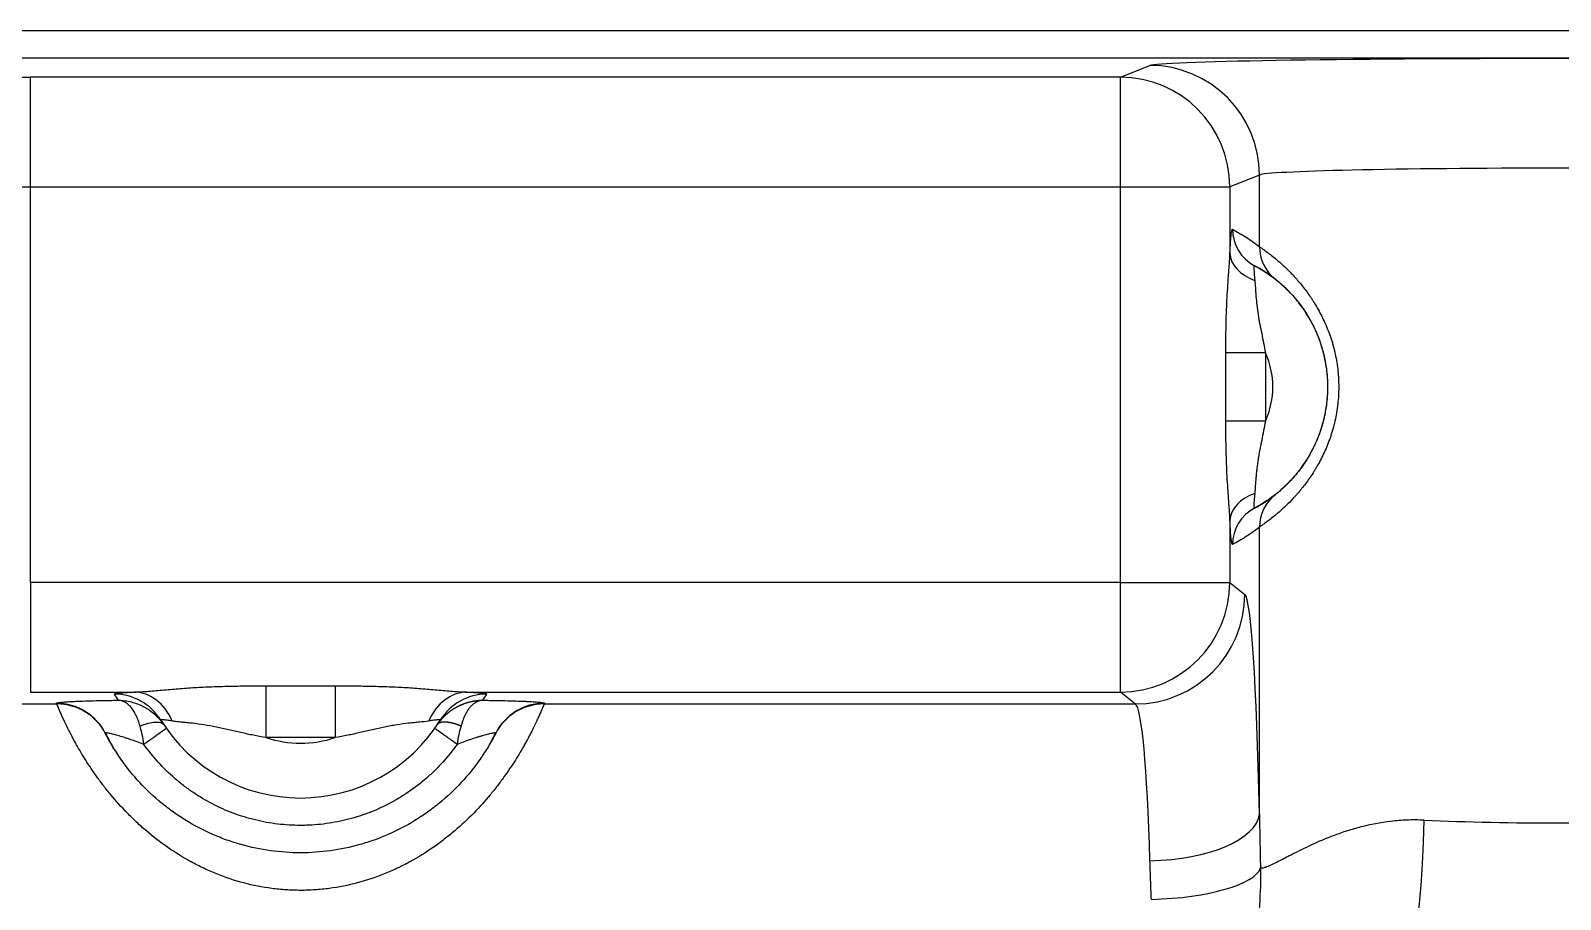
# Model space of a CAD drawing. Header units: millimetres. Extents: x -36 to 4467, y 2 to 3322.
# Drawn here: x 88.65 to 116.57, y 1516.01 to 1531.86 of the extents above; entities that cross this region are included whole.
import ezdxf

# ---------------------------------------------------------------- set-up
doc = ezdxf.new("R2010")
doc.units = ezdxf.units.MM

msp = doc.modelspace()

# ---------------------------------------------------------------- linework, layer by layer
for p, q in [((73.323, 1531.855), (533.822, 1531.855)), ((533.822, 1531.355), (73.323, 1531.355)), ((108.541, 1531.006), (88.645, 1531.006)), ((88.645, 1529.006), (88.645, 1531.006)), ((108.541, 1531.006), (109.08, 1531.221)), ((108.541, 1529.006), (108.541, 1531.006)), ((111.078, 1529.221), (110.54, 1529.006)), ((111.078, 1527.914), (111.078, 1529.221)), ((88.645, 1529.006), (108.541, 1529.006)), ((88.645, 1521.787), (88.645, 1529.006)), ((108.541, 1521.787), (108.541, 1529.006)), ((108.541, 1529.006), (110.54, 1529.006)), ((110.54, 1529.006), (110.54, 1527.793)), ((111.187, 1525.978), (110.466, 1525.978)), ((110.466, 1524.733), (110.466, 1525.978)), ((111.187, 1525.978), (111.187, 1524.733)), ((111.187, 1524.733), (110.466, 1524.733)), ((110.54, 1522.918), (110.54, 1521.787)), ((111.078, 1517.567), (111.078, 1522.797)), ((108.541, 1521.787), (88.645, 1521.787)), ((88.645, 1521.787), (88.645, 1519.788)), ((108.541, 1519.788), (108.541, 1521.787)), ((108.541, 1521.787), (110.54, 1521.787)), ((110.54, 1521.787), (110.812, 1521.569)), ((92.939, 1519.901), (92.939, 1518.958)), ((92.939, 1519.901), (94.206, 1519.901)), ((94.206, 1519.901), (94.206, 1518.958)), ((89.125, 1519.57), (75.963, 1519.57)), ((88.645, 1519.788), (90.543, 1519.788)), ((96.602, 1519.788), (108.541, 1519.788)), ((108.814, 1519.57), (98.02, 1519.57)), ((108.814, 1519.57), (108.541, 1519.788)), ((90.009, 1519.038), (90.009, 1519.038)), ((90.009, 1519.038), (90.01, 1519.037)), ((90.01, 1519.037), (90.015, 1519.027)), ((97.13, 1519.027), (97.131, 1519.028)), ((97.131, 1519.028), (97.136, 1519.038)), ((94.206, 1518.958), (92.939, 1518.958))]:
    msp.add_line(p, q)
for centre, radius, start, end in [((109.823, 1525.355), 1.5, 335.4754, 24.5246), ((93.573, 1520.855), 3, 211.7587, 328.2413), ((93.573, 1520.855), 2, 251.5364, 288.4636)]:
    msp.add_arc(centre, radius, start, end)
for centre, major_axis, ratio, start_param, end_param in [((88.645, 1531.285), (-16, 0), 0.017455, 0.017453, 1.570796), ((116.573, 1531.215), (-7.5, 0), 0.017455, 3.185226, 6.239552), ((108.541, 1529.006), (-0.742, 1.857), 0.998896, 4.332447, 5.902482), ((109.08, 1529.221), (-0.742, 1.857), 0.998896, 4.332447, 5.902482), ((116.573, 1529.215), (-5.5, 0), 0.023802, 3.185226, 6.239552), ((88.645, 1529.285), (-18, 0), 0.015516, 0.017453, 1.570796), ((111.338, 1528.231), (0.35, 0.664), 0.998784, 2.055304, 3.141593), ((111.827, 1527.914), (0.463, 0.59), 0.998465, 2.234689, 3.141591), ((111.289, 1527.793), (0.749, -0.035), 0.726203, 3.205083, 4.338452), ((111.289, 1522.918), (-0.749, -0.035), 0.726203, 5.086326, 6.219694), ((111.827, 1522.797), (-0.463, 0.59), 0.998465, 0, 0.906903), ((111.338, 1522.48), (0.35, -0.664), 0.998784, 3.141593, 4.227881), ((108.541, 1521.787), (-1.249, -1.562), 0.998441, 0.675391, 2.244665), ((108.814, 1521.569), (-1.249, -1.562), 0.998441, 0.675391, 2.244665), ((110.802, 1514.573), (0, 7), 0.043661, 5.154436, 6.248279), ((89.118, 1518.584), (-0.891, -0.454), 0.999232, 3.141348, 4.240938), ((89.125, 1518.571), (-0.891, -0.454), 0.999232, 3.144401, 4.240929), ((90.171, 1518.75), (0.85, 0.526), 0.999158, 0, 1.01688), ((93.573, 1521.855), (-2.159, 3.367), 0.999999, 1.555, 1.587877), ((90.543, 1518.789), (0.045, -0.999), 0.788855, 2.024696, 3.084776), ((96.602, 1518.789), (-0.045, -0.999), 0.788855, 3.198409, 4.258489), ((96.974, 1518.75), (-0.85, 0.526), 0.999158, 5.266306, 6.283185), ((93.573, 1521.855), (-3.37, 2.155), 1, 3.123321, 3.156197), ((98.02, 1518.571), (0.89, -0.457), 0.99923, 2.044813, 3.141345), ((98.027, 1518.584), (0.89, -0.457), 0.99923, 2.044822, 3.144411), ((108.803, 1514.573), (0, 5), 0.061125, 5.154436, 6.248279), ((109.08, 1517.567), (-2, -0.041), 0.427716, 1.561958, 3.093318), ((110.465, 1517.451), (-0.142, -7.999), 0.452369, 0.039142, 1.57881), ((116.573, 1517.871), (-5.5, 0), 0.085715, 1.101313, 2.04028), ((109.106, 1516.578), (-1.999, -0.057), 0.286399, 1.562692, 3.043108)]:
    msp.add_ellipse(centre, major_axis=major_axis, ratio=ratio, start_param=start_param, end_param=end_param)
for points, knots in [([(110.54, 1527.793), (110.543, 1527.864), (110.546, 1527.927), (110.552, 1528.01), (110.554, 1528.036), (110.557, 1528.071), (110.558, 1528.082), (110.56, 1528.104), (110.561, 1528.114), (110.566, 1528.161), (110.571, 1528.189), (110.577, 1528.216), (110.579, 1528.222), (110.584, 1528.23), (110.586, 1528.232), (110.588, 1528.231)], [0, 0, 0, 0, 0.25, 0.25, 0.375, 0.375, 0.4375, 0.4375, 0.5, 0.5, 0.75, 0.75, 0.875, 0.875, 1, 1, 1, 1]), ([(110.588, 1528.231), (110.67, 1528.188), (110.752, 1528.14), (110.915, 1528.035), (110.996, 1527.977), (111.078, 1527.914)], [0, 0, 0, 0, 0.5, 0.5, 1, 1, 1, 1]), ([(111.078, 1527.914), (111.082, 1527.91), (111.098, 1527.9), (111.126, 1527.881), (111.151, 1527.863), (111.16, 1527.857), (111.18, 1527.842), (111.191, 1527.835), (111.224, 1527.81), (111.25, 1527.791), (111.306, 1527.747), (111.336, 1527.723), (111.402, 1527.668), (111.438, 1527.638), (111.513, 1527.57), (111.553, 1527.533), (111.605, 1527.481), (111.616, 1527.471), (111.637, 1527.449), (111.67, 1527.416), (111.703, 1527.381), (111.769, 1527.307), (111.815, 1527.254), (111.907, 1527.139), (111.953, 1527.077), (112.011, 1526.993), (112.023, 1526.976), (112.046, 1526.941), (112.08, 1526.888), (112.113, 1526.833), (112.179, 1526.719), (112.22, 1526.639), (112.299, 1526.469), (112.335, 1526.379), (112.376, 1526.261), (112.384, 1526.237), (112.4, 1526.189), (112.422, 1526.116), (112.441, 1526.042), (112.476, 1525.891), (112.494, 1525.788), (112.51, 1525.656), (112.512, 1525.629), (112.517, 1525.575), (112.519, 1525.549), (112.524, 1525.468), (112.526, 1525.414), (112.526, 1525.334), (112.525, 1525.307), (112.524, 1525.253), (112.523, 1525.226), (112.518, 1525.146), (112.514, 1525.093), (112.496, 1524.936), (112.479, 1524.833), (112.444, 1524.683), (112.432, 1524.633), (112.411, 1524.56), (112.404, 1524.535), (112.388, 1524.487), (112.381, 1524.463), (112.34, 1524.344), (112.304, 1524.255), (112.226, 1524.084), (112.184, 1524.003), (112.13, 1523.906), (112.118, 1523.887), (112.096, 1523.85), (112.085, 1523.831), (112.051, 1523.777), (112.028, 1523.742), (111.959, 1523.641), (111.912, 1523.579), (111.843, 1523.492), (111.809, 1523.45), (111.775, 1523.41), (111.752, 1523.384), (111.74, 1523.372), (111.684, 1523.31), (111.641, 1523.264), (111.557, 1523.182), (111.517, 1523.144), (111.46, 1523.093), (111.441, 1523.076), (111.405, 1523.045), (111.388, 1523.031), (111.338, 1522.989), (111.307, 1522.964), (111.25, 1522.921), (111.225, 1522.901), (111.18, 1522.868), (111.16, 1522.854), (111.126, 1522.83), (111.112, 1522.82), (111.09, 1522.806), (111.082, 1522.8), (111.078, 1522.797)], [0, 0, 0, 0, 0.03125, 0.0625, 0.0625, 0.078125, 0.078125, 0.09375, 0.09375, 0.125, 0.125, 0.15625, 0.15625, 0.1875, 0.1875, 0.21875, 0.21875, 0.226563, 0.226563, 0.234375, 0.25, 0.25, 0.28125, 0.28125, 0.3125, 0.3125, 0.320313, 0.320313, 0.328125, 0.34375, 0.34375, 0.375, 0.375, 0.40625, 0.40625, 0.414063, 0.414063, 0.421875, 0.4375, 0.4375, 0.46875, 0.46875, 0.476563, 0.476563, 0.484375, 0.484375, 0.5, 0.5, 0.507813, 0.507813, 0.515625, 0.515625, 0.53125, 0.53125, 0.5625, 0.5625, 0.578125, 0.578125, 0.585938, 0.585938, 0.59375, 0.59375, 0.625, 0.625, 0.65625, 0.65625, 0.664063, 0.664063, 0.671875, 0.671875, 0.6875, 0.6875, 0.71875, 0.71875, 0.734375, 0.742188, 0.742188, 0.75, 0.75, 0.78125, 0.78125, 0.8125, 0.8125, 0.828125, 0.828125, 0.84375, 0.84375, 0.875, 0.875, 0.90625, 0.90625, 0.9375, 0.9375, 0.96875, 0.96875, 1, 1, 1, 1]), ([(110.466, 1525.978), (110.466, 1526.137), (110.466, 1526.296), (110.471, 1526.534), (110.473, 1526.613), (110.477, 1526.732), (110.479, 1526.771), (110.482, 1526.85), (110.484, 1526.889), (110.49, 1527.005), (110.494, 1527.082), (110.504, 1527.233), (110.509, 1527.307), (110.517, 1527.417), (110.52, 1527.453), (110.523, 1527.506), (110.525, 1527.524), (110.527, 1527.559), (110.528, 1527.577), (110.534, 1527.663), (110.537, 1527.729), (110.54, 1527.793)], [0, 0, 0, 0, 0.25, 0.25, 0.375, 0.375, 0.4375, 0.4375, 0.5, 0.5, 0.625, 0.625, 0.75, 0.75, 0.8125, 0.8125, 0.84375, 0.84375, 0.875, 0.875, 1, 1, 1, 1]), ([(110.988, 1527.567), (110.986, 1527.568), (110.985, 1527.567), (110.982, 1527.563), (110.981, 1527.559), (110.978, 1527.542), (110.978, 1527.525), (110.978, 1527.49), (110.978, 1527.476), (110.98, 1527.447), (110.98, 1527.432), (110.984, 1527.381), (110.987, 1527.342), (110.992, 1527.299)], [0, 0, 0, 0, 0.125, 0.125, 0.25, 0.25, 0.5, 0.5, 0.625, 0.625, 0.75, 0.75, 1, 1, 1, 1]), ([(111.364, 1527.323), (111.302, 1527.372), (111.239, 1527.417), (111.114, 1527.498), (111.051, 1527.534), (110.988, 1527.567)], [0, 0, 0, 0, 0.5, 0.5, 1, 1, 1, 1]), ([(110.988, 1527.567), (111.088, 1527.514), (111.185, 1527.455), (111.369, 1527.323), (111.456, 1527.251), (111.621, 1527.096), (111.698, 1527.013), (111.84, 1526.837), (111.905, 1526.744), (111.969, 1526.636), (111.976, 1526.626), (111.982, 1526.615)], [0, 0, 0, 0, 0.243368, 0.243368, 0.486736, 0.486736, 0.730103, 0.730103, 0.973471, 0.973471, 1, 1, 1, 1]), ([(110.992, 1527.299), (110.996, 1527.256), (111, 1527.21), (111.005, 1527.137), (111.007, 1527.111), (111.01, 1527.06), (111.012, 1527.034), (111.019, 1526.955), (111.029, 1526.846), (111.045, 1526.732), (111.063, 1526.616), (111.073, 1526.558), (111.095, 1526.443), (111.107, 1526.385), (111.131, 1526.269), (111.143, 1526.211), (111.166, 1526.095), (111.177, 1526.036), (111.187, 1525.978)], [0, 0, 0, 0, 0.125, 0.125, 0.1875, 0.1875, 0.25, 0.25, 0.375, 0.5, 0.5, 0.625, 0.625, 0.75, 0.75, 0.875, 0.875, 1, 1, 1, 1]), ([(111.364, 1523.388), (111.367, 1523.39), (111.372, 1523.394), (111.385, 1523.404), (111.394, 1523.411), (111.424, 1523.436), (111.452, 1523.458), (111.504, 1523.504), (111.523, 1523.521), (111.554, 1523.551), (111.564, 1523.561), (111.587, 1523.583), (111.598, 1523.594), (111.634, 1523.631), (111.66, 1523.658), (111.713, 1523.717), (111.741, 1523.749), (111.778, 1523.794), (111.785, 1523.804), (111.8, 1523.823), (111.807, 1523.832), (111.83, 1523.862), (111.845, 1523.883), (111.892, 1523.947), (111.923, 1523.994), (111.97, 1524.07), (111.986, 1524.096), (112.017, 1524.151), (112.033, 1524.18), (112.079, 1524.269), (112.109, 1524.332), (112.164, 1524.466), (112.19, 1524.537), (112.22, 1524.631), (112.226, 1524.65), (112.237, 1524.689), (112.242, 1524.708), (112.257, 1524.767), (112.267, 1524.808), (112.292, 1524.929), (112.305, 1525.013), (112.319, 1525.141), (112.322, 1525.185), (112.327, 1525.272), (112.328, 1525.316), (112.328, 1525.403), (112.326, 1525.447), (112.322, 1525.534), (112.318, 1525.577), (112.304, 1525.705), (112.291, 1525.788), (112.266, 1525.909), (112.256, 1525.949), (112.235, 1526.027), (112.224, 1526.066), (112.189, 1526.179), (112.162, 1526.25), (112.106, 1526.384), (112.077, 1526.447), (112.038, 1526.521), (112.03, 1526.535), (112.015, 1526.564), (112.007, 1526.578), (111.991, 1526.606), (111.983, 1526.619), (111.967, 1526.646), (111.959, 1526.658), (111.92, 1526.722), (111.889, 1526.768), (111.827, 1526.853), (111.797, 1526.892), (111.754, 1526.946), (111.739, 1526.963), (111.718, 1526.987), (111.711, 1526.995), (111.698, 1527.011), (111.691, 1527.019), (111.657, 1527.056), (111.632, 1527.082), (111.585, 1527.13), (111.563, 1527.151), (111.522, 1527.19), (111.503, 1527.207), (111.469, 1527.237), (111.453, 1527.251), (111.433, 1527.268), (111.426, 1527.273), (111.414, 1527.283), (111.409, 1527.288), (111.383, 1527.308), (111.37, 1527.319), (111.364, 1527.323)], [0, 0, 0, 0, 0.03125, 0.03125, 0.0625, 0.0625, 0.125, 0.125, 0.15625, 0.15625, 0.171875, 0.171875, 0.1875, 0.1875, 0.21875, 0.21875, 0.25, 0.25, 0.257812, 0.257812, 0.265625, 0.265625, 0.28125, 0.28125, 0.3125, 0.3125, 0.328125, 0.328125, 0.34375, 0.34375, 0.375, 0.375, 0.40625, 0.40625, 0.414062, 0.414062, 0.421875, 0.421875, 0.4375, 0.4375, 0.46875, 0.46875, 0.484375, 0.484375, 0.5, 0.5, 0.515625, 0.515625, 0.53125, 0.53125, 0.5625, 0.5625, 0.578125, 0.578125, 0.59375, 0.59375, 0.625, 0.625, 0.65625, 0.65625, 0.664062, 0.664062, 0.671875, 0.671875, 0.679687, 0.679687, 0.6875, 0.6875, 0.71875, 0.71875, 0.75, 0.75, 0.765625, 0.765625, 0.773437, 0.773437, 0.78125, 0.78125, 0.8125, 0.8125, 0.84375, 0.84375, 0.875, 0.875, 0.90625, 0.90625, 0.921875, 0.921875, 0.9375, 0.9375, 1, 1, 1, 1]), ([(111.982, 1526.615), (112.033, 1526.528), (112.078, 1526.438), (112.163, 1526.242), (112.201, 1526.135), (112.261, 1525.917), (112.284, 1525.806), (112.315, 1525.582), (112.323, 1525.468), (112.323, 1525.242), (112.315, 1525.129), (112.284, 1524.905), (112.261, 1524.794), (112.201, 1524.576), (112.163, 1524.469), (112.075, 1524.265), (112.025, 1524.168), (111.969, 1524.074)], [0, 0, 0, 0, 0.113411, 0.113411, 0.240699, 0.240699, 0.367986, 0.367986, 0.495273, 0.495273, 0.62256, 0.62256, 0.749847, 0.749847, 0.877135, 0.877135, 1, 1, 1, 1]), ([(110.54, 1522.918), (110.537, 1522.981), (110.534, 1523.047), (110.525, 1523.184), (110.52, 1523.255), (110.512, 1523.364), (110.51, 1523.401), (110.504, 1523.475), (110.502, 1523.513), (110.494, 1523.627), (110.49, 1523.704), (110.482, 1523.859), (110.479, 1523.938), (110.473, 1524.096), (110.471, 1524.176), (110.466, 1524.414), (110.466, 1524.573), (110.466, 1524.733)], [0, 0, 0, 0, 0.125, 0.125, 0.25, 0.25, 0.3125, 0.3125, 0.375, 0.375, 0.5, 0.5, 0.625, 0.625, 0.75, 0.75, 1, 1, 1, 1]), ([(111.187, 1524.733), (111.177, 1524.674), (111.166, 1524.616), (111.143, 1524.499), (111.131, 1524.441), (111.107, 1524.325), (111.095, 1524.267), (111.078, 1524.18), (111.073, 1524.151), (111.063, 1524.093), (111.058, 1524.064), (111.044, 1523.978), (111.037, 1523.921), (111.027, 1523.838), (111.024, 1523.81), (111.019, 1523.755), (111.016, 1523.728), (111.01, 1523.648), (111.006, 1523.597), (111, 1523.5), (110.996, 1523.455), (110.992, 1523.412)], [0, 0, 0, 0, 0.125, 0.125, 0.25, 0.25, 0.375, 0.375, 0.4375, 0.4375, 0.5, 0.5, 0.625, 0.625, 0.6875, 0.6875, 0.75, 0.75, 0.875, 0.875, 1, 1, 1, 1]), ([(111.969, 1524.074), (111.967, 1524.071), (111.965, 1524.067), (111.905, 1523.967), (111.84, 1523.874), (111.698, 1523.698), (111.621, 1523.615), (111.456, 1523.46), (111.369, 1523.388), (111.185, 1523.256), (111.088, 1523.196), (110.988, 1523.144)], [0, 0, 0, 0, 0.00861, 0.00861, 0.256457, 0.256457, 0.504305, 0.504305, 0.752152, 0.752152, 1, 1, 1, 1]), ([(110.992, 1523.412), (110.99, 1523.39), (110.988, 1523.37), (110.984, 1523.331), (110.983, 1523.312), (110.979, 1523.262), (110.978, 1523.233), (110.978, 1523.204), (110.978, 1523.198), (110.978, 1523.188), (110.978, 1523.183), (110.979, 1523.17), (110.979, 1523.163), (110.981, 1523.155), (110.981, 1523.152), (110.982, 1523.149), (110.984, 1523.144), (110.986, 1523.143), (110.988, 1523.144)], [0, 0, 0, 0, 0.125, 0.125, 0.25, 0.25, 0.5, 0.5, 0.5625, 0.5625, 0.625, 0.625, 0.75, 0.75, 0.8125, 0.8125, 0.875, 1, 1, 1, 1]), ([(110.988, 1523.144), (111.051, 1523.177), (111.114, 1523.213), (111.239, 1523.294), (111.302, 1523.338), (111.364, 1523.388)], [0, 0, 0, 0, 0.5, 0.5, 1, 1, 1, 1]), ([(110.588, 1522.48), (110.586, 1522.479), (110.584, 1522.48), (110.581, 1522.486), (110.579, 1522.489), (110.577, 1522.496), (110.576, 1522.499), (110.573, 1522.513), (110.571, 1522.525), (110.567, 1522.546), (110.566, 1522.554), (110.564, 1522.57), (110.563, 1522.579), (110.558, 1522.626), (110.554, 1522.673), (110.548, 1522.755), (110.546, 1522.785), (110.543, 1522.848), (110.541, 1522.882), (110.54, 1522.918)], [0, 0, 0, 0, 0.125, 0.125, 0.1875, 0.1875, 0.25, 0.25, 0.375, 0.375, 0.4375, 0.4375, 0.5, 0.5, 0.75, 0.75, 0.875, 0.875, 1, 1, 1, 1]), ([(111.078, 1522.797), (110.996, 1522.733), (110.915, 1522.676), (110.752, 1522.571), (110.67, 1522.523), (110.588, 1522.48)], [0, 0, 0, 0, 0.5, 0.5, 1, 1, 1, 1]), ([(90.543, 1519.788), (90.624, 1519.79), (90.709, 1519.796), (90.845, 1519.807), (90.891, 1519.811), (90.985, 1519.819), (91.032, 1519.823), (91.178, 1519.836), (91.276, 1519.844), (91.477, 1519.86), (91.579, 1519.867), (91.733, 1519.876), (91.785, 1519.878), (91.889, 1519.883), (91.941, 1519.886), (92.098, 1519.891), (92.203, 1519.894), (92.413, 1519.898), (92.518, 1519.9), (92.729, 1519.901), (92.834, 1519.901), (92.939, 1519.901)], [0, 0, 0, 0, 0.125, 0.125, 0.1875, 0.1875, 0.25, 0.25, 0.375, 0.375, 0.5, 0.5, 0.5625, 0.5625, 0.625, 0.625, 0.75, 0.75, 0.875, 0.875, 1, 1, 1, 1]), ([(94.206, 1519.901), (94.311, 1519.901), (94.417, 1519.901), (94.627, 1519.9), (94.732, 1519.898), (94.942, 1519.894), (95.047, 1519.891), (95.203, 1519.886), (95.256, 1519.883), (95.36, 1519.878), (95.412, 1519.876), (95.567, 1519.867), (95.67, 1519.86), (95.871, 1519.844), (95.97, 1519.835), (96.115, 1519.823), (96.163, 1519.818), (96.256, 1519.81), (96.302, 1519.807), (96.436, 1519.796), (96.521, 1519.79), (96.602, 1519.788)], [0, 0, 0, 0, 0.125, 0.125, 0.25, 0.25, 0.375, 0.375, 0.4375, 0.4375, 0.5, 0.5, 0.625, 0.625, 0.75, 0.75, 0.8125, 0.8125, 0.875, 0.875, 1, 1, 1, 1]), ([(89.118, 1519.584), (89.117, 1519.585), (89.118, 1519.587), (89.124, 1519.59), (89.129, 1519.591), (89.148, 1519.595), (89.167, 1519.598), (89.201, 1519.602), (89.208, 1519.603), (89.223, 1519.604), (89.231, 1519.605), (89.256, 1519.607), (89.274, 1519.608), (89.333, 1519.612), (89.378, 1519.615), (89.455, 1519.618), (89.482, 1519.62), (89.538, 1519.622), (89.568, 1519.623), (89.659, 1519.626), (89.723, 1519.628), (89.86, 1519.632), (89.932, 1519.633), (90.027, 1519.635), (90.046, 1519.636), (90.084, 1519.636), (90.143, 1519.637), (90.202, 1519.638), (90.243, 1519.639)], [0, 0, 0, 0, 0.0625, 0.0625, 0.125, 0.125, 0.25, 0.25, 0.28125, 0.28125, 0.3125, 0.3125, 0.375, 0.375, 0.5, 0.5, 0.5625, 0.5625, 0.625, 0.625, 0.75, 0.75, 0.875, 0.875, 0.90625, 0.90625, 0.9375, 1, 1, 1, 1]), ([(89.125, 1519.57), (89.124, 1519.572), (89.123, 1519.574), (89.121, 1519.579), (89.119, 1519.581), (89.118, 1519.584)], [0, 0, 0, 0, 0.50002, 0.50002, 1, 1, 1, 1]), ([(98.02, 1519.57), (98.017, 1519.564), (98.011, 1519.548), (97.991, 1519.5), (97.977, 1519.467), (97.954, 1519.414), (97.949, 1519.403), (97.938, 1519.379), (97.933, 1519.367), (97.916, 1519.329), (97.903, 1519.302), (97.862, 1519.213), (97.83, 1519.147), (97.755, 1518.999), (97.712, 1518.917), (97.65, 1518.807), (97.637, 1518.784), (97.611, 1518.738), (97.57, 1518.669), (97.526, 1518.597), (97.432, 1518.449), (97.364, 1518.346), (97.249, 1518.186), (97.208, 1518.132), (97.145, 1518.05), (97.123, 1518.022), (97.079, 1517.967), (96.965, 1517.828), (96.841, 1517.689), (96.627, 1517.47), (96.512, 1517.362), (96.357, 1517.23), (96.326, 1517.204), (96.262, 1517.152), (96.165, 1517.075), (96.065, 1517.002), (95.86, 1516.86), (95.717, 1516.771), (95.492, 1516.649), (95.416, 1516.61), (95.298, 1516.554), (95.259, 1516.536), (95.179, 1516.502), (95.14, 1516.485), (94.939, 1516.405), (94.776, 1516.35), (94.442, 1516.262), (94.272, 1516.228), (94.055, 1516.199), (94.011, 1516.194), (93.923, 1516.185), (93.879, 1516.182), (93.748, 1516.173), (93.66, 1516.17), (93.528, 1516.17), (93.484, 1516.171), (93.396, 1516.174), (93.352, 1516.176), (93.22, 1516.185), (93.134, 1516.193), (92.875, 1516.227), (92.706, 1516.261), (92.372, 1516.349), (92.207, 1516.404), (92.005, 1516.485), (91.965, 1516.502), (91.886, 1516.537), (91.846, 1516.554), (91.729, 1516.61), (91.653, 1516.648), (91.429, 1516.77), (91.287, 1516.859), (91.014, 1517.048), (90.884, 1517.148), (90.729, 1517.28), (90.698, 1517.307), (90.638, 1517.361), (90.608, 1517.388), (90.521, 1517.469), (90.465, 1517.524), (90.304, 1517.689), (90.205, 1517.799), (90.067, 1517.965), (90.001, 1518.047), (89.939, 1518.129), (89.899, 1518.183), (89.879, 1518.21), (89.782, 1518.344), (89.713, 1518.448), (89.588, 1518.645), (89.533, 1518.739), (89.459, 1518.871), (89.436, 1518.913), (89.403, 1518.975), (89.393, 1518.995), (89.372, 1519.034), (89.362, 1519.053), (89.315, 1519.146), (89.283, 1519.213), (89.228, 1519.331), (89.205, 1519.381), (89.182, 1519.434), (89.178, 1519.444), (89.17, 1519.463), (89.166, 1519.472), (89.155, 1519.497), (89.149, 1519.512), (89.134, 1519.548), (89.128, 1519.564), (89.125, 1519.57)], [0, 0, 0, 0, 0.03125, 0.03125, 0.0625, 0.0625, 0.070312, 0.070312, 0.078125, 0.078125, 0.09375, 0.09375, 0.125, 0.125, 0.15625, 0.15625, 0.164062, 0.164062, 0.171875, 0.1875, 0.1875, 0.21875, 0.21875, 0.234375, 0.234375, 0.242187, 0.242187, 0.25, 0.28125, 0.28125, 0.3125, 0.3125, 0.320312, 0.320312, 0.328125, 0.34375, 0.34375, 0.375, 0.375, 0.390625, 0.390625, 0.398437, 0.398437, 0.40625, 0.40625, 0.4375, 0.4375, 0.46875, 0.46875, 0.476562, 0.476562, 0.484375, 0.484375, 0.5, 0.5, 0.507812, 0.507812, 0.515625, 0.515625, 0.53125, 0.53125, 0.5625, 0.5625, 0.59375, 0.59375, 0.601562, 0.601562, 0.609375, 0.609375, 0.625, 0.625, 0.65625, 0.65625, 0.6875, 0.6875, 0.695312, 0.695312, 0.703125, 0.703125, 0.71875, 0.71875, 0.75, 0.75, 0.765625, 0.773437, 0.773437, 0.78125, 0.78125, 0.8125, 0.8125, 0.84375, 0.84375, 0.859375, 0.859375, 0.867187, 0.867187, 0.875, 0.875, 0.90625, 0.90625, 0.9375, 0.9375, 0.945312, 0.945312, 0.953125, 0.953125, 0.96875, 0.96875, 1, 1, 1, 1]), ([(90.171, 1519.749), (90.169, 1519.753), (90.176, 1519.756), (90.206, 1519.763), (90.23, 1519.767), (90.277, 1519.771), (90.295, 1519.773), (90.325, 1519.775), (90.335, 1519.776), (90.357, 1519.778), (90.368, 1519.778), (90.428, 1519.782), (90.482, 1519.785), (90.543, 1519.788)], [0, 0, 0, 0, 0.25, 0.25, 0.5, 0.5, 0.625, 0.625, 0.6875, 0.6875, 0.75, 0.75, 1, 1, 1, 1]), ([(90.643, 1519.168), (90.633, 1519.203), (90.611, 1519.27), (90.586, 1519.331), (90.565, 1519.374), (90.558, 1519.388), (90.543, 1519.415), (90.536, 1519.427), (90.513, 1519.464), (90.48, 1519.509), (90.444, 1519.545), (90.416, 1519.569), (90.407, 1519.577), (90.387, 1519.59), (90.377, 1519.596), (90.348, 1519.613), (90.327, 1519.621), (90.296, 1519.631), (90.28, 1519.634), (90.264, 1519.637), (90.253, 1519.638), (90.248, 1519.638), (90.243, 1519.639)], [0, 0, 0, 0, 0.125, 0.25, 0.25, 0.3125, 0.3125, 0.375, 0.375, 0.5, 0.625, 0.625, 0.6875, 0.6875, 0.75, 0.75, 0.875, 0.875, 0.9375, 0.96875, 0.96875, 1, 1, 1, 1]), ([(90.243, 1519.639), (90.253, 1519.639), (90.263, 1519.638), (90.283, 1519.638), (90.294, 1519.637), (90.324, 1519.635), (90.345, 1519.633), (90.405, 1519.625), (90.485, 1519.61), (90.562, 1519.586), (90.637, 1519.557), (90.674, 1519.54), (90.729, 1519.511), (90.746, 1519.501), (90.781, 1519.48), (90.798, 1519.469), (90.849, 1519.434), (90.881, 1519.408), (90.942, 1519.354), (90.971, 1519.324), (91.025, 1519.262), (91.05, 1519.23), (91.074, 1519.195)], [0, 0, 0, 0, 0.03125, 0.03125, 0.0625, 0.0625, 0.125, 0.125, 0.25, 0.375, 0.375, 0.5, 0.5, 0.5625, 0.5625, 0.625, 0.625, 0.75, 0.75, 0.875, 0.875, 1, 1, 1, 1]), ([(96.068, 1519.19), (96.07, 1519.194), (96.076, 1519.202), (96.084, 1519.214), (96.093, 1519.226), (96.102, 1519.238), (96.111, 1519.249), (96.12, 1519.261), (96.129, 1519.272), (96.139, 1519.284), (96.148, 1519.295), (96.158, 1519.306), (96.168, 1519.317), (96.178, 1519.327), (96.188, 1519.338), (96.199, 1519.348), (96.21, 1519.359), (96.22, 1519.369), (96.231, 1519.379), (96.242, 1519.389), (96.254, 1519.398), (96.265, 1519.408), (96.277, 1519.417), (96.288, 1519.427), (96.3, 1519.436), (96.312, 1519.444), (96.324, 1519.453), (96.336, 1519.462), (96.349, 1519.47), (96.361, 1519.478), (96.374, 1519.486), (96.387, 1519.494), (96.399, 1519.502), (96.412, 1519.509), (96.426, 1519.516), (96.439, 1519.523), (96.452, 1519.53), (96.465, 1519.537), (96.479, 1519.543), (96.493, 1519.549), (96.506, 1519.556), (96.52, 1519.561), (96.534, 1519.567), (96.548, 1519.572), (96.562, 1519.578), (96.576, 1519.583), (96.591, 1519.588), (96.605, 1519.592), (96.619, 1519.597), (96.634, 1519.601), (96.648, 1519.605), (96.663, 1519.609), (96.677, 1519.612), (96.692, 1519.615), (96.707, 1519.619), (96.722, 1519.621), (96.737, 1519.624), (96.752, 1519.627), (96.767, 1519.629), (96.782, 1519.631), (96.797, 1519.633), (96.812, 1519.634), (96.827, 1519.636), (96.842, 1519.637), (96.857, 1519.638), (96.872, 1519.638), (96.887, 1519.639), (96.898, 1519.639), (96.903, 1519.639)], [0, 0, 0, 0, 0.014846, 0.029701, 0.044565, 0.059438, 0.07432, 0.089212, 0.104112, 0.119021, 0.13394, 0.148868, 0.163805, 0.178751, 0.193706, 0.208671, 0.223645, 0.238628, 0.25362, 0.268622, 0.283633, 0.298653, 0.313683, 0.328722, 0.34377, 0.358828, 0.373896, 0.388973, 0.404059, 0.419155, 0.43426, 0.449375, 0.464499, 0.479633, 0.494776, 0.509929, 0.525092, 0.540264, 0.555446, 0.570638, 0.585839, 0.60105, 0.616271, 0.631501, 0.646741, 0.661991, 0.677251, 0.692521, 0.7078, 0.723089, 0.738389, 0.753698, 0.769016, 0.784345, 0.799684, 0.815033, 0.830391, 0.84576, 0.861139, 0.876527, 0.891926, 0.907335, 0.922754, 0.938183, 0.953622, 0.969071, 0.98453, 1, 1, 1, 1]), ([(96.903, 1519.639), (96.902, 1519.639), (96.9, 1519.639), (96.897, 1519.638), (96.893, 1519.638), (96.887, 1519.638), (96.881, 1519.637), (96.873, 1519.636), (96.864, 1519.634), (96.855, 1519.632), (96.844, 1519.63), (96.832, 1519.626), (96.819, 1519.622), (96.805, 1519.616), (96.79, 1519.609), (96.774, 1519.601), (96.758, 1519.591), (96.74, 1519.579), (96.722, 1519.564), (96.703, 1519.548), (96.684, 1519.528), (96.664, 1519.506), (96.648, 1519.486), (96.636, 1519.468), (96.627, 1519.456), (96.619, 1519.443), (96.611, 1519.43), (96.603, 1519.417), (96.596, 1519.404), (96.588, 1519.39), (96.581, 1519.377), (96.575, 1519.363), (96.568, 1519.349), (96.562, 1519.335), (96.556, 1519.322), (96.55, 1519.308), (96.544, 1519.293), (96.539, 1519.279), (96.534, 1519.265), (96.529, 1519.251), (96.524, 1519.237), (96.519, 1519.223), (96.515, 1519.209), (96.511, 1519.196), (96.506, 1519.182), (96.504, 1519.173), (96.503, 1519.168)], [0, 0, 0, 0, 0.003263, 0.008792, 0.016593, 0.02667, 0.039026, 0.053666, 0.070592, 0.08981, 0.111325, 0.135143, 0.161271, 0.189716, 0.220486, 0.25359, 0.289038, 0.326839, 0.367007, 0.409552, 0.454489, 0.501832, 0.551597, 0.574181, 0.59649, 0.618524, 0.640282, 0.661763, 0.682965, 0.703888, 0.724532, 0.744895, 0.764976, 0.784775, 0.80429, 0.82352, 0.842466, 0.861125, 0.879498, 0.897582, 0.915378, 0.932885, 0.950101, 0.967026, 0.983659, 1, 1, 1, 1]), ([(96.602, 1519.788), (96.663, 1519.785), (96.718, 1519.782), (96.777, 1519.778), (96.788, 1519.778), (96.81, 1519.776), (96.841, 1519.774), (96.868, 1519.771), (96.9, 1519.768), (96.914, 1519.766), (96.937, 1519.763), (96.947, 1519.761), (96.969, 1519.756), (96.976, 1519.753), (96.974, 1519.749)], [0, 0, 0, 0, 0.25, 0.25, 0.3125, 0.3125, 0.375, 0.5, 0.5, 0.625, 0.625, 0.75, 0.75, 1, 1, 1, 1]), ([(96.903, 1519.639), (96.943, 1519.638), (97.002, 1519.637), (97.061, 1519.636), (97.099, 1519.636), (97.119, 1519.635), (97.213, 1519.633), (97.285, 1519.632), (97.422, 1519.628), (97.487, 1519.626), (97.578, 1519.623), (97.607, 1519.622), (97.664, 1519.62), (97.691, 1519.618), (97.767, 1519.615), (97.812, 1519.612), (97.871, 1519.608), (97.889, 1519.607), (97.914, 1519.605), (97.922, 1519.604), (97.937, 1519.603), (97.945, 1519.602), (97.978, 1519.598), (97.997, 1519.595), (98.016, 1519.591), (98.021, 1519.59), (98.027, 1519.587), (98.028, 1519.585), (98.027, 1519.584)], [0, 0, 0, 0, 0.0625, 0.09375, 0.09375, 0.125, 0.125, 0.25, 0.25, 0.375, 0.375, 0.4375, 0.4375, 0.5, 0.5, 0.625, 0.625, 0.6875, 0.6875, 0.71875, 0.71875, 0.75, 0.75, 0.875, 0.875, 0.9375, 0.9375, 1, 1, 1, 1]), ([(98.027, 1519.584), (98.026, 1519.581), (98.025, 1519.579), (98.022, 1519.574), (98.021, 1519.572), (98.02, 1519.57)], [0, 0, 0, 0, 0.499757, 0.499757, 1, 1, 1, 1]), ([(91.232, 1519.258), (91.198, 1519.264), (91.167, 1519.269), (91.127, 1519.274), (91.115, 1519.276), (91.092, 1519.278), (91.082, 1519.279), (91.054, 1519.281), (91.041, 1519.282), (91.028, 1519.281), (91.025, 1519.28), (91.021, 1519.279), (91.021, 1519.278), (91.022, 1519.276)], [0, 0, 0, 0, 0.25, 0.25, 0.375, 0.375, 0.5, 0.5, 0.75, 0.75, 0.875, 0.875, 1, 1, 1, 1]), ([(92.939, 1518.958), (92.863, 1518.97), (92.787, 1518.984), (92.636, 1519.014), (92.561, 1519.031), (92.411, 1519.065), (92.336, 1519.082), (92.223, 1519.108), (92.186, 1519.116), (92.111, 1519.133), (92.074, 1519.141), (91.962, 1519.164), (91.888, 1519.178), (91.743, 1519.201), (91.672, 1519.21), (91.568, 1519.222), (91.533, 1519.225), (91.467, 1519.232), (91.435, 1519.235), (91.388, 1519.239), (91.373, 1519.241), (91.343, 1519.244), (91.299, 1519.249), (91.258, 1519.254), (91.232, 1519.258)], [0, 0, 0, 0, 0.125, 0.125, 0.25, 0.25, 0.375, 0.375, 0.4375, 0.4375, 0.5, 0.5, 0.625, 0.625, 0.75, 0.75, 0.8125, 0.8125, 0.875, 0.875, 0.90625, 0.90625, 0.9375, 1, 1, 1, 1]), ([(95.913, 1519.258), (95.861, 1519.25), (95.805, 1519.244), (95.712, 1519.235), (95.68, 1519.232), (95.631, 1519.227), (95.614, 1519.226), (95.58, 1519.222), (95.563, 1519.22), (95.476, 1519.211), (95.404, 1519.201), (95.295, 1519.184), (95.258, 1519.177), (95.202, 1519.167), (95.183, 1519.163), (95.146, 1519.156), (95.127, 1519.152), (95.033, 1519.133), (94.959, 1519.116), (94.809, 1519.082), (94.734, 1519.065), (94.584, 1519.031), (94.509, 1519.014), (94.358, 1518.984), (94.282, 1518.97), (94.206, 1518.958)], [0, 0, 0, 0, 0.125, 0.125, 0.1875, 0.1875, 0.21875, 0.21875, 0.25, 0.25, 0.375, 0.375, 0.4375, 0.4375, 0.46875, 0.46875, 0.5, 0.5, 0.625, 0.625, 0.75, 0.75, 0.875, 0.875, 1, 1, 1, 1]), ([(96.123, 1519.276), (96.125, 1519.279), (96.121, 1519.281), (96.109, 1519.282), (96.103, 1519.282), (96.093, 1519.281), (96.09, 1519.281), (96.082, 1519.281), (96.077, 1519.28), (96.064, 1519.279), (96.053, 1519.278), (96.031, 1519.276), (96.018, 1519.274), (95.978, 1519.269), (95.947, 1519.264), (95.913, 1519.258)], [0, 0, 0, 0, 0.25, 0.25, 0.375, 0.375, 0.4375, 0.4375, 0.5, 0.5, 0.625, 0.625, 0.75, 0.75, 1, 1, 1, 1]), ([(90.715, 1518.834), (90.672, 1518.85), (90.63, 1518.866), (90.546, 1518.896), (90.505, 1518.91), (90.444, 1518.93), (90.424, 1518.937), (90.384, 1518.95), (90.364, 1518.956), (90.306, 1518.974), (90.27, 1518.985), (90.218, 1518.999), (90.202, 1519.004), (90.17, 1519.012), (90.154, 1519.016), (90.112, 1519.027), (90.087, 1519.032), (90.062, 1519.037), (90.057, 1519.038), (90.048, 1519.039), (90.044, 1519.04), (90.033, 1519.041), (90.02, 1519.043), (90.013, 1519.042), (90.01, 1519.041), (90.009, 1519.041), (90.009, 1519.04), (90.009, 1519.039), (90.009, 1519.038)], [0, 0, 0, 0, 0.125, 0.125, 0.25, 0.25, 0.3125, 0.3125, 0.375, 0.375, 0.5, 0.5, 0.5625, 0.5625, 0.625, 0.625, 0.75, 0.75, 0.78125, 0.78125, 0.8125, 0.8125, 0.875, 0.9375, 0.9375, 0.96875, 0.96875, 1, 1, 1, 1]), ([(97.136, 1519.038), (97.094, 1518.956), (97.049, 1518.875), (96.978, 1518.757), (96.953, 1518.717), (96.903, 1518.64), (96.878, 1518.602), (96.746, 1518.414), (96.632, 1518.272), (96.384, 1518.004), (96.251, 1517.879), (96.073, 1517.733), (96.036, 1517.704), (95.963, 1517.648), (95.852, 1517.566), (95.738, 1517.491), (95.505, 1517.348), (95.343, 1517.264), (95.091, 1517.154), (95.006, 1517.12), (94.876, 1517.073), (94.832, 1517.058), (94.744, 1517.031), (94.7, 1517.017), (94.48, 1516.955), (94.301, 1516.918), (93.94, 1516.868), (93.757, 1516.855), (93.388, 1516.855), (93.205, 1516.868), (92.844, 1516.918), (92.665, 1516.955), (92.445, 1517.017), (92.401, 1517.031), (92.313, 1517.058), (92.27, 1517.073), (92.139, 1517.12), (92.054, 1517.154), (91.802, 1517.264), (91.641, 1517.348), (91.407, 1517.491), (91.331, 1517.541), (91.219, 1517.621), (91.182, 1517.648), (91.109, 1517.704), (91.072, 1517.733), (90.894, 1517.879), (90.761, 1518.004), (90.513, 1518.272), (90.399, 1518.414), (90.267, 1518.602), (90.242, 1518.64), (90.192, 1518.717), (90.167, 1518.757), (90.096, 1518.875), (90.051, 1518.956), (90.009, 1519.038)], [0, 0, 0, 0, 0.03125, 0.03125, 0.046875, 0.046875, 0.0625, 0.0625, 0.125, 0.125, 0.1875, 0.1875, 0.203125, 0.203125, 0.21875, 0.25, 0.25, 0.3125, 0.3125, 0.34375, 0.34375, 0.359375, 0.359375, 0.375, 0.375, 0.4375, 0.4375, 0.5, 0.5, 0.5625, 0.5625, 0.625, 0.625, 0.640625, 0.640625, 0.65625, 0.65625, 0.6875, 0.6875, 0.75, 0.75, 0.78125, 0.78125, 0.796875, 0.796875, 0.8125, 0.8125, 0.875, 0.875, 0.9375, 0.9375, 0.953125, 0.953125, 0.96875, 0.96875, 1, 1, 1, 1]), ([(90.015, 1519.027), (90.017, 1519.024), (90.021, 1519.014), (90.036, 1518.985), (90.047, 1518.965), (90.074, 1518.915), (90.091, 1518.884), (90.117, 1518.839), (90.123, 1518.83), (90.134, 1518.811), (90.14, 1518.8), (90.148, 1518.788), (90.149, 1518.786), (90.15, 1518.784)], [0, 0, 0, 0, 0.281847, 0.281847, 0.563695, 0.563695, 0.845542, 0.845542, 0.916004, 0.916004, 0.986466, 0.986466, 1, 1, 1, 1]), ([(90.642, 1519.167), (90.694, 1519.189), (90.745, 1519.206), (90.838, 1519.231), (90.881, 1519.239), (90.956, 1519.243), (90.989, 1519.24), (91.042, 1519.224), (91.062, 1519.211), (91.075, 1519.193)], [0, 0, 0, 0, 0.25, 0.25, 0.5, 0.5, 0.75, 0.75, 1, 1, 1, 1]), ([(90.715, 1518.834), (90.706, 1518.894), (90.696, 1518.952), (90.672, 1519.063), (90.658, 1519.117), (90.643, 1519.168)], [0, 0, 0, 0, 0.5, 0.5, 1, 1, 1, 1]), ([(91.123, 1519.123), (91.121, 1519.121), (91.11, 1519.113), (91.069, 1519.085), (91.041, 1519.065), (90.969, 1519.014), (90.925, 1518.983), (90.827, 1518.914), (90.773, 1518.875), (90.715, 1518.834)], [0, 0, 0, 0, 0.25, 0.25, 0.5, 0.5, 0.75, 0.75, 1, 1, 1, 1]), ([(96.43, 1518.835), (96.371, 1518.877), (96.315, 1518.916), (96.215, 1518.987), (96.171, 1519.018), (96.098, 1519.07), (96.07, 1519.09), (96.032, 1519.116), (96.022, 1519.123), (96.022, 1519.123)], [0, 0, 0, 0, 0.250163, 0.250163, 0.500325, 0.500325, 0.750488, 0.750488, 1, 1, 1, 1]), ([(96.503, 1519.166), (96.5, 1519.168), (96.493, 1519.171), (96.482, 1519.175), (96.471, 1519.179), (96.461, 1519.183), (96.451, 1519.187), (96.441, 1519.191), (96.431, 1519.194), (96.421, 1519.197), (96.412, 1519.201), (96.402, 1519.204), (96.393, 1519.206), (96.384, 1519.209), (96.375, 1519.212), (96.367, 1519.214), (96.358, 1519.217), (96.35, 1519.219), (96.342, 1519.221), (96.334, 1519.223), (96.326, 1519.225), (96.319, 1519.226), (96.311, 1519.228), (96.304, 1519.229), (96.297, 1519.231), (96.29, 1519.232), (96.283, 1519.233), (96.276, 1519.234), (96.27, 1519.235), (96.264, 1519.236), (96.257, 1519.237), (96.251, 1519.238), (96.246, 1519.238), (96.24, 1519.239), (96.234, 1519.239), (96.229, 1519.24), (96.219, 1519.24), (96.204, 1519.241), (96.186, 1519.241), (96.169, 1519.24), (96.153, 1519.238), (96.139, 1519.235), (96.126, 1519.232), (96.114, 1519.227), (96.103, 1519.223), (96.094, 1519.217), (96.085, 1519.212), (96.077, 1519.205), (96.07, 1519.199), (96.067, 1519.194), (96.065, 1519.191)], [0, 0, 0, 0, 0.017114, 0.034063, 0.050846, 0.067462, 0.083912, 0.100193, 0.116307, 0.132252, 0.148029, 0.163636, 0.179075, 0.194344, 0.209443, 0.224372, 0.239132, 0.253721, 0.268141, 0.282391, 0.296471, 0.310381, 0.324122, 0.337693, 0.351095, 0.364329, 0.377394, 0.390291, 0.40302, 0.415582, 0.427978, 0.440208, 0.452272, 0.464172, 0.475908, 0.48748, 0.498891, 0.543039, 0.586147, 0.628225, 0.669293, 0.709373, 0.748497, 0.786704, 0.82404, 0.860563, 0.896338, 0.931443, 0.965964, 1, 1, 1, 1]), ([(96.503, 1519.168), (96.487, 1519.118), (96.474, 1519.064), (96.449, 1518.952), (96.439, 1518.894), (96.43, 1518.835)], [0, 0, 0, 0, 0.5, 0.5, 1, 1, 1, 1]), ([(97.136, 1519.038), (97.138, 1519.041), (97.133, 1519.043), (97.121, 1519.042), (97.118, 1519.042), (97.112, 1519.041), (97.109, 1519.041), (97.097, 1519.039), (97.079, 1519.036), (97.057, 1519.032), (97.032, 1519.026), (97.019, 1519.023), (96.976, 1519.013), (96.944, 1519.004), (96.901, 1518.992), (96.892, 1518.99), (96.874, 1518.984), (96.847, 1518.977), (96.819, 1518.968), (96.762, 1518.95), (96.723, 1518.938), (96.662, 1518.917), (96.641, 1518.91), (96.6, 1518.896), (96.579, 1518.888), (96.515, 1518.866), (96.473, 1518.85), (96.43, 1518.834)], [0, 0, 0, 0, 0.125, 0.125, 0.15625, 0.15625, 0.1875, 0.1875, 0.25, 0.3125, 0.3125, 0.375, 0.375, 0.5, 0.5, 0.53125, 0.53125, 0.5625, 0.625, 0.625, 0.75, 0.75, 0.8125, 0.8125, 0.875, 0.875, 1, 1, 1, 1]), ([(97.066, 1518.907), (97.073, 1518.919), (97.078, 1518.929), (97.091, 1518.952), (97.097, 1518.963), (97.108, 1518.984), (97.112, 1518.992), (97.124, 1519.014), (97.129, 1519.024), (97.13, 1519.027)], [0, 0, 0, 0, 0.160019, 0.160019, 0.370014, 0.370014, 0.580009, 0.580009, 1, 1, 1, 1]), ([(96.43, 1518.834), (96.35, 1518.721), (96.263, 1518.613), (96.124, 1518.458), (96.051, 1518.383), (95.975, 1518.31), (95.924, 1518.263), (95.898, 1518.239), (95.765, 1518.124), (95.655, 1518.039), (95.426, 1517.883), (95.306, 1517.812), (95.121, 1517.716), (95.058, 1517.686), (94.962, 1517.643), (94.93, 1517.629), (94.865, 1517.602), (94.832, 1517.59), (94.668, 1517.528), (94.403, 1517.447), (94.13, 1517.397), (93.922, 1517.372), (93.852, 1517.366), (93.747, 1517.36), (93.712, 1517.358), (93.642, 1517.356), (93.607, 1517.355), (93.432, 1517.355), (93.155, 1517.372), (92.882, 1517.421), (92.712, 1517.463), (92.678, 1517.471), (92.61, 1517.49), (92.577, 1517.5), (92.476, 1517.531), (92.41, 1517.553), (92.214, 1517.627), (92.088, 1517.683), (91.841, 1517.81), (91.722, 1517.882), (91.577, 1517.98), (91.548, 1518), (91.491, 1518.041), (91.463, 1518.062), (91.38, 1518.126), (91.326, 1518.171), (91.169, 1518.308), (91.07, 1518.405), (90.884, 1518.611), (90.796, 1518.719), (90.715, 1518.834)], [0, 0, 0, 0, 0.0625, 0.0625, 0.09375, 0.109375, 0.109375, 0.125, 0.125, 0.1875, 0.1875, 0.25, 0.25, 0.28125, 0.28125, 0.296875, 0.296875, 0.3125, 0.3125, 0.375, 0.4375, 0.4375, 0.46875, 0.46875, 0.484375, 0.484375, 0.5, 0.5, 0.5625, 0.625, 0.625, 0.640625, 0.640625, 0.65625, 0.65625, 0.6875, 0.6875, 0.75, 0.75, 0.8125, 0.8125, 0.828125, 0.828125, 0.84375, 0.84375, 0.875, 0.875, 0.9375, 0.9375, 1, 1, 1, 1]), ([(111.078, 1517.567), (111.08, 1517.405), (111.083, 1517.242), (111.09, 1516.912), (111.094, 1516.746), (111.097, 1516.578)], [0, 0, 0, 0, 0.5, 0.5, 1, 1, 1, 1]), ([(114.084, 1517.451), (114.031, 1517.453), (113.979, 1517.454), (113.875, 1517.455), (113.824, 1517.454), (113.672, 1517.448), (113.574, 1517.44), (113.286, 1517.406), (113.104, 1517.371), (112.846, 1517.305), (112.762, 1517.28), (112.64, 1517.242), (112.6, 1517.228), (112.522, 1517.201), (112.483, 1517.187), (112.295, 1517.117), (112.156, 1517.058), (111.901, 1516.94), (111.785, 1516.882), (111.654, 1516.814), (111.628, 1516.801), (111.579, 1516.776), (111.555, 1516.763), (111.486, 1516.728), (111.443, 1516.706), (111.325, 1516.646), (111.26, 1516.616), (111.183, 1516.587), (111.161, 1516.581), (111.137, 1516.577), (111.133, 1516.576), (111.124, 1516.576), (111.12, 1516.575), (111.109, 1516.576), (111.103, 1516.577), (111.097, 1516.578)], [0, 0, 0, 0, 0.03125, 0.03125, 0.0625, 0.0625, 0.125, 0.125, 0.25, 0.25, 0.3125, 0.3125, 0.34375, 0.34375, 0.375, 0.375, 0.5, 0.5, 0.625, 0.625, 0.65625, 0.65625, 0.6875, 0.6875, 0.75, 0.75, 0.875, 0.875, 0.9375, 0.9375, 0.953125, 0.953125, 0.96875, 0.96875, 1, 1, 1, 1]), ([(109.106, 1516.005), (109.101, 1516.127), (109.096, 1516.246), (109.087, 1516.482), (109.083, 1516.598), (109.08, 1516.712)], [0, 0, 0, 0, 0.5, 0.5, 1, 1, 1, 1]), ([(111.097, 1516.578), (111.1, 1516.352), (111.094, 1516.127), (111.062, 1515.677), (111.037, 1515.453), (110.983, 1515.118), (110.952, 1514.95), (110.915, 1514.783), (110.89, 1514.672), (110.876, 1514.616), (110.805, 1514.34), (110.739, 1514.121), (110.662, 1513.905)], [0, 0, 0, 0, 0.25, 0.25, 0.5, 0.5, 0.625, 0.6875, 0.6875, 0.75, 0.75, 1, 1, 1, 1])]:
    msp.add_open_spline(points, degree=3, knots=knots)

doc.saveas('drawing.dxf')
